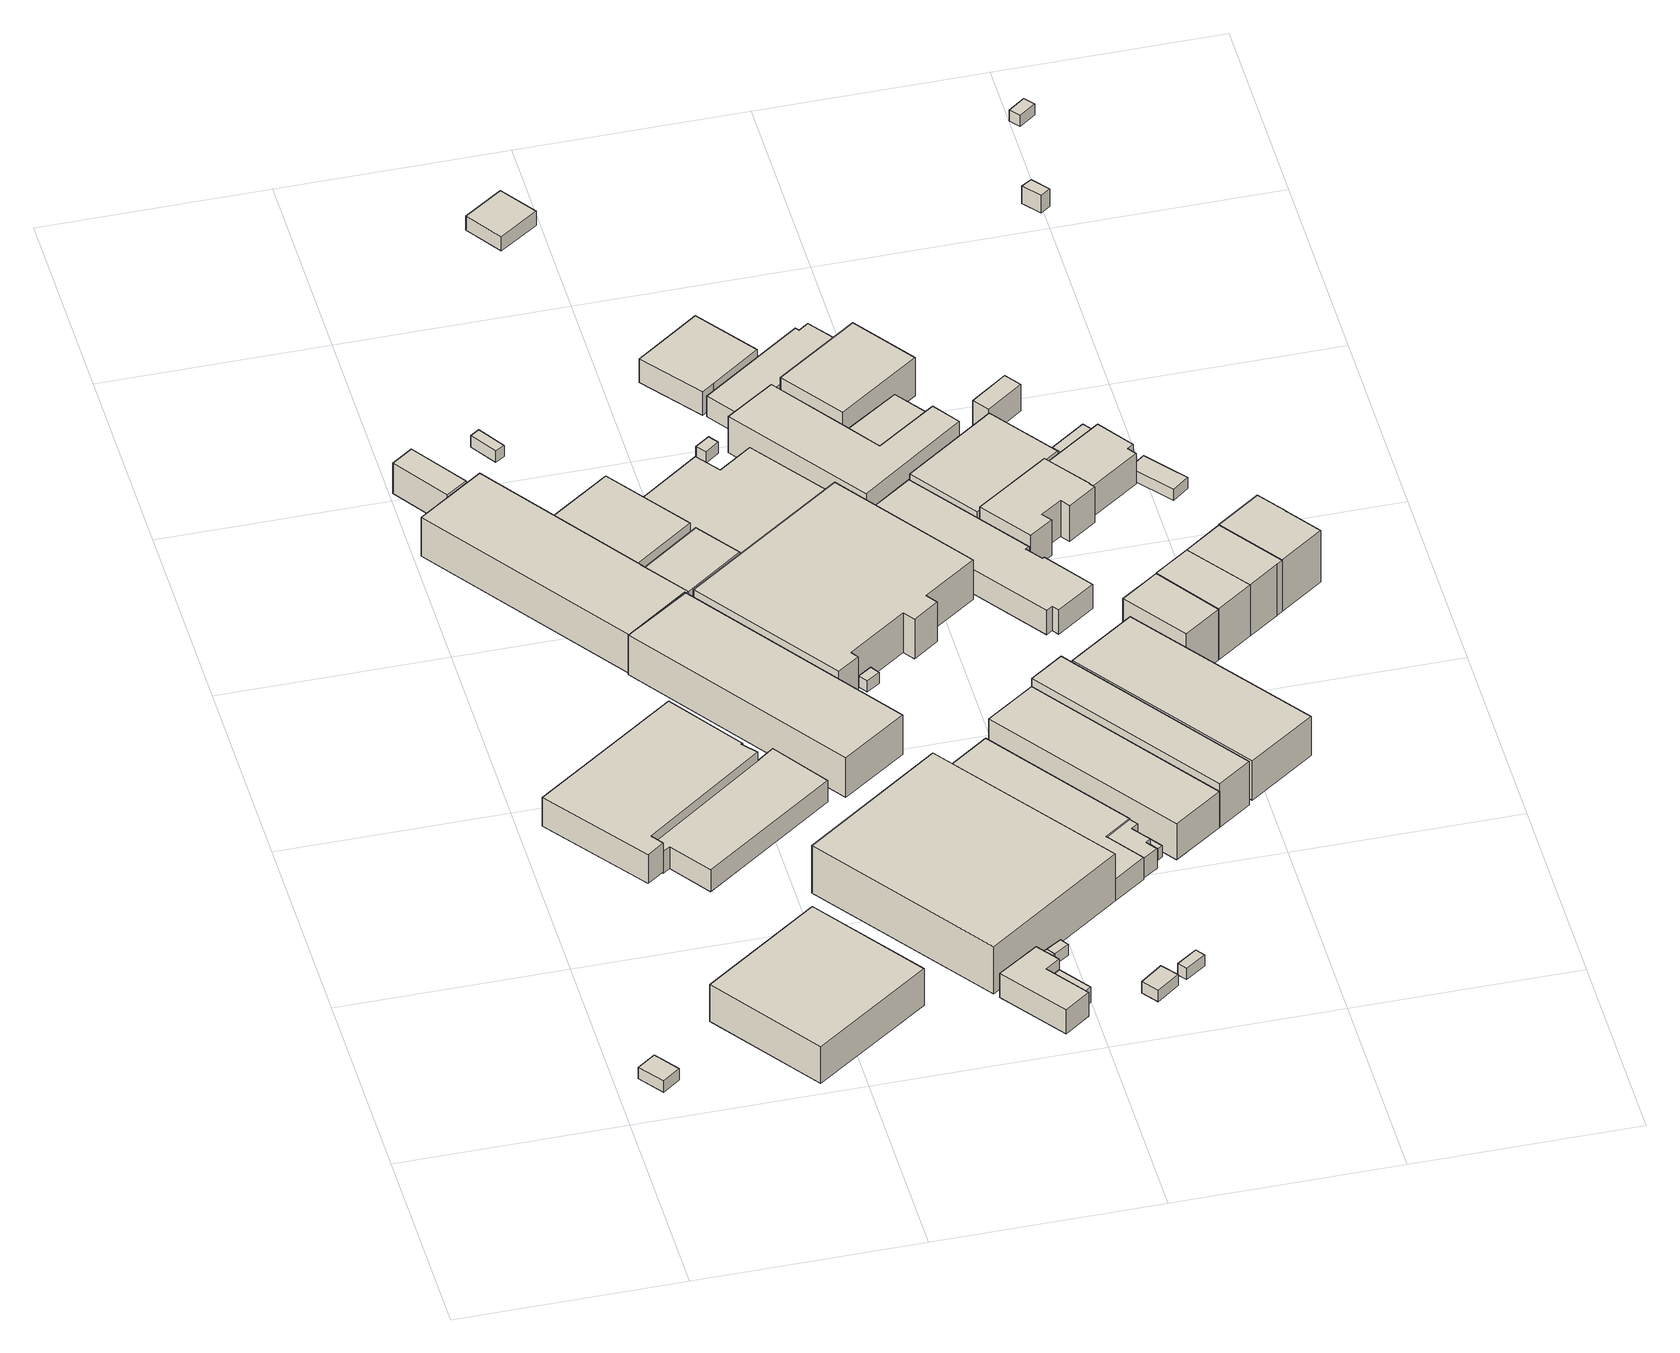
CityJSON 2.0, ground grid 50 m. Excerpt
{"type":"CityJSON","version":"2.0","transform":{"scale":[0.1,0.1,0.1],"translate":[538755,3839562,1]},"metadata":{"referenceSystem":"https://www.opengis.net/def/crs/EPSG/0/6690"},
"CityObjects":{
"building1":{"type":"Building","attributes":{"class":"3001","BuildingDetailAttribute.specifiedBuildingCoverageRate":0.6,"BuildingDetailAttribute.surveyYear":2017,"BuildingHighTideRiskAttribute.description":"1","BuildingHighTideRiskAttribute.rank":"2","BuildingHighTideRiskAttribute.depth":1.52,"BuildingIDAttribute.prefecture":"27","BuildingIDAttribute.city":"27113"},"geometry":[{"type":"Solid","lod":"1","boundaries":[[[[0,1,2,3]],[[2,4,5,3]],[[1,6,4,2]],[[0,7,6,1]],[[3,5,7,0]],[[4,6,7,5]]]]}]},
"building2":{"type":"Building","attributes":{"計測周辺長":123.91,"1/2500図郭":34,"区名":"西淀川区","町丁目名称":"中島２丁目","街区番号":1,"class":"3001","usage":"431","measuredHeight":9.8,"storeysAboveGround":1,"BuildingDetailAttribute.buildingRoofEdgeArea":958.28,"BuildingDetailAttribute.buildingStructureType":"610","BuildingDetailAttribute.buildingStructureOrgType":"2","BuildingDetailAttribute.detailedUsage":"1720","BuildingDetailAttribute.specifiedBuildingCoverageRate":0.6,"BuildingDetailAttribute.surveyYear":2017,"BuildingHighTideRiskAttribute.description":"1","BuildingHighTideRiskAttribute.rank":"2","BuildingHighTideRiskAttribute.depth":1.6,"BuildingIDAttribute.prefecture":"27","BuildingIDAttribute.city":"27113"},"geometry":[{"type":"Solid","lod":"1","boundaries":[[[[8,9,10,11]],[[10,12,13,11]],[[9,14,12,10]],[[8,15,14,9]],[[11,13,15,8]],[[12,14,15,13]]]]}]},
"building3":{"type":"Building","attributes":{"計測周辺長":127.84,"1/2500図郭":34,"区名":"西淀川区","町丁目名称":"中島２丁目","街区番号":2,"class":"3001","usage":"431","measuredHeight":7.8,"storeysAboveGround":1,"BuildingDetailAttribute.buildingRoofEdgeArea":951.91,"BuildingDetailAttribute.buildingStructureType":"610","BuildingDetailAttribute.buildingStructureOrgType":"2","BuildingDetailAttribute.detailedUsage":"1720","BuildingDetailAttribute.specifiedBuildingCoverageRate":0.6,"BuildingDetailAttribute.surveyYear":2017,"BuildingHighTideRiskAttribute.description":"1","BuildingHighTideRiskAttribute.rank":"2","BuildingHighTideRiskAttribute.depth":2.06,"BuildingIDAttribute.prefecture":"27","BuildingIDAttribute.city":"27113"},"geometry":[{"type":"Solid","lod":"1","boundaries":[[[[16,17,18,19,20,21,22,23]],[[22,24,25,23]],[[21,26,24,22]],[[20,27,26,21]],[[19,28,27,20]],[[18,29,28,19]],[[17,30,29,18]],[[16,31,30,17]],[[23,25,31,16]],[[24,26,27,28,29,30,31,25]]]]}]},
"building4":{"type":"Building","attributes":{"class":"3001","measuredHeight":8.2,"BuildingDetailAttribute.specifiedBuildingCoverageRate":0.6,"BuildingDetailAttribute.surveyYear":2017,"BuildingHighTideRiskAttribute.description":"1","BuildingHighTideRiskAttribute.rank":"2","BuildingHighTideRiskAttribute.depth":2.48,"BuildingIDAttribute.prefecture":"27","BuildingIDAttribute.city":"27113"},"geometry":[{"type":"Solid","lod":"1","boundaries":[[[[32,33,34,35]],[[34,36,37,35]],[[33,38,36,34]],[[32,39,38,33]],[[35,37,39,32]],[[36,38,39,37]]]]}]},
"building5":{"type":"Building","attributes":{"計測周辺長":106.68,"1/2500図郭":34,"区名":"西淀川区","町丁目名称":"中島２丁目","街区番号":2,"class":"3003","usage":"431","measuredHeight":5.8,"storeysAboveGround":1,"BuildingDetailAttribute.buildingRoofEdgeArea":553.53,"BuildingDetailAttribute.buildingStructureType":"610","BuildingDetailAttribute.buildingStructureOrgType":"2","BuildingDetailAttribute.detailedUsage":"1720","BuildingDetailAttribute.specifiedBuildingCoverageRate":0.6,"BuildingDetailAttribute.surveyYear":2017,"BuildingHighTideRiskAttribute.description":"1","BuildingHighTideRiskAttribute.rank":"2","BuildingHighTideRiskAttribute.depth":2.41,"BuildingIDAttribute.prefecture":"27","BuildingIDAttribute.city":"27113"},"geometry":[{"type":"Solid","lod":"1","boundaries":[[[[40,41,42,43,44,45,46]],[[45,47,48,46]],[[44,49,47,45]],[[43,50,49,44]],[[42,51,50,43]],[[41,52,51,42]],[[40,53,52,41]],[[46,48,53,40]],[[47,49,50,51,52,53,48]]]]}]},
"building6":{"type":"Building","attributes":{"計測周辺長":148.29,"1/2500図郭":34,"区名":"西淀川区","町丁目名称":"中島２丁目","街区番号":2,"class":"3001","usage":"431","measuredHeight":10.3,"storeysAboveGround":1,"BuildingDetailAttribute.buildingRoofEdgeArea":1016.79,"BuildingDetailAttribute.buildingStructureType":"610","BuildingDetailAttribute.buildingStructureOrgType":"2","BuildingDetailAttribute.detailedUsage":"1720","BuildingDetailAttribute.specifiedBuildingCoverageRate":0.6,"BuildingDetailAttribute.surveyYear":2017,"BuildingHighTideRiskAttribute.description":"1","BuildingHighTideRiskAttribute.rank":"2","BuildingHighTideRiskAttribute.depth":2.1,"BuildingIDAttribute.prefecture":"27","BuildingIDAttribute.city":"27113"},"geometry":[{"type":"Solid","lod":"1","boundaries":[[[[54,55,56,57,58,59,60,61,62]],[[61,63,64,62]],[[60,65,63,61]],[[59,66,65,60]],[[58,67,66,59]],[[57,68,67,58]],[[56,69,68,57]],[[55,70,69,56]],[[54,71,70,55]],[[62,64,71,54]],[[63,65,66,67,68,69,70,71,64]]]]}]},
"building7":{"type":"Building","attributes":{"計測周辺長":148.29,"1/2500図郭":34,"区名":"西淀川区","町丁目名称":"中島２丁目","街区番号":2,"class":"3001","usage":"431","measuredHeight":10.3,"storeysAboveGround":1,"BuildingDetailAttribute.buildingRoofEdgeArea":1016.79,"BuildingDetailAttribute.buildingStructureType":"610","BuildingDetailAttribute.buildingStructureOrgType":"2","BuildingDetailAttribute.detailedUsage":"1720","BuildingDetailAttribute.specifiedBuildingCoverageRate":0.6,"BuildingDetailAttribute.surveyYear":2017,"BuildingHighTideRiskAttribute.description":"1","BuildingHighTideRiskAttribute.rank":"2","BuildingHighTideRiskAttribute.depth":2.05,"BuildingIDAttribute.prefecture":"27","BuildingIDAttribute.city":"27113"},"geometry":[{"type":"Solid","lod":"1","boundaries":[[[[72,73,74]],[[73,75,76,74]],[[72,77,75,73]],[[74,76,77,72]],[[75,77,76]]]]}]},
"building8":{"type":"Building","attributes":{"class":"3001","BuildingDetailAttribute.specifiedBuildingCoverageRate":0.6,"BuildingDetailAttribute.surveyYear":2017,"BuildingHighTideRiskAttribute.description":"1","BuildingHighTideRiskAttribute.rank":"2","BuildingHighTideRiskAttribute.depth":2.51,"BuildingIDAttribute.prefecture":"27","BuildingIDAttribute.city":"27113"},"geometry":[{"type":"Solid","lod":"1","boundaries":[[[[78,79,80,81]],[[80,82,83,81]],[[79,84,82,80]],[[78,85,84,79]],[[81,83,85,78]],[[82,84,85,83]]]]}]},
"building9":{"type":"Building","attributes":{"class":"3001","measuredHeight":8.8,"BuildingDetailAttribute.specifiedBuildingCoverageRate":0.6,"BuildingDetailAttribute.surveyYear":2017,"BuildingHighTideRiskAttribute.description":"1","BuildingHighTideRiskAttribute.rank":"2","BuildingHighTideRiskAttribute.depth":1.91,"BuildingIDAttribute.prefecture":"27","BuildingIDAttribute.city":"27113"},"geometry":[{"type":"Solid","lod":"1","boundaries":[[[[86,87,88]],[[87,89,90,88]],[[86,91,89,87]],[[88,90,91,86]],[[89,91,90]]]]}]},
"building10":{"type":"Building","attributes":{"計測周辺長":151.86,"1/2500図郭":34,"区名":"西淀川区","町丁目名称":"中島２丁目","街区番号":2,"class":"3001","usage":"401","measuredHeight":10.6,"storeysAboveGround":2,"BuildingDetailAttribute.buildingRoofEdgeArea":1027.9,"BuildingDetailAttribute.buildingStructureType":"603","BuildingDetailAttribute.buildingStructureOrgType":"3","BuildingDetailAttribute.detailedUsage":"1310","BuildingDetailAttribute.specifiedBuildingCoverageRate":0.6,"BuildingDetailAttribute.surveyYear":2017,"BuildingHighTideRiskAttribute.description":"1","BuildingHighTideRiskAttribute.rank":"2","BuildingHighTideRiskAttribute.depth":2.19,"BuildingIDAttribute.prefecture":"27","BuildingIDAttribute.city":"27113"},"geometry":[{"type":"Solid","lod":"1","boundaries":[[[[92,93,94,95,96]],[[95,97,76,96]],[[94,98,97,95]],[[93,99,98,94]],[[92,75,99,93]],[[96,76,75,92]],[[97,98,99,75,76]]]]}]},
"building11":{"type":"Building","attributes":{"計測周辺長":78.52,"1/2500図郭":34,"区名":"西淀川区","町丁目名称":"中島２丁目","街区番号":2,"class":"3001","usage":"441","measuredHeight":9.5,"storeysAboveGround":1,"BuildingDetailAttribute.buildingRoofEdgeArea":376.65,"BuildingDetailAttribute.buildingStructureType":"610","BuildingDetailAttribute.buildingStructureOrgType":"2","BuildingDetailAttribute.detailedUsage":"1510","BuildingDetailAttribute.specifiedBuildingCoverageRate":0.6,"BuildingDetailAttribute.surveyYear":2017,"BuildingHighTideRiskAttribute.description":"1","BuildingHighTideRiskAttribute.rank":"2","BuildingHighTideRiskAttribute.depth":1.93,"BuildingIDAttribute.prefecture":"27","BuildingIDAttribute.city":"27113"},"geometry":[{"type":"Solid","lod":"1","boundaries":[[[[100,101,102,103]],[[102,104,105,103]],[[101,106,104,102]],[[100,107,106,101]],[[103,105,107,100]],[[104,106,107,105]]]]}]},
"building12":{"type":"Building","attributes":{"計測周辺長":57.43,"1/2500図郭":34,"区名":"西淀川区","町丁目名称":"中島２丁目","街区番号":1,"class":"3001","usage":"441","measuredHeight":6.5,"storeysAboveGround":1,"BuildingDetailAttribute.buildingRoofEdgeArea":150.53,"BuildingDetailAttribute.buildingStructureType":"610","BuildingDetailAttribute.buildingStructureOrgType":"2","BuildingDetailAttribute.detailedUsage":"1510","BuildingDetailAttribute.specifiedBuildingCoverageRate":0.6,"BuildingDetailAttribute.surveyYear":2017,"BuildingHighTideRiskAttribute.description":"1","BuildingHighTideRiskAttribute.rank":"2","BuildingHighTideRiskAttribute.depth":1.37,"BuildingIDAttribute.prefecture":"27","BuildingIDAttribute.city":"27113"},"geometry":[{"type":"Solid","lod":"1","boundaries":[[[[108,109,110,111,112,113,114,115]],[[114,116,117,115]],[[113,118,116,114]],[[112,119,118,113]],[[111,120,119,112]],[[110,121,120,111]],[[109,122,121,110]],[[108,123,122,109]],[[115,117,123,108]],[[116,118,119,120,121,122,123,117]]]]}]},
"building13":{"type":"Building","attributes":{"計測周辺長":142.63,"1/2500図郭":34,"区名":"西淀川区","町丁目名称":"中島２丁目","街区番号":1,"class":"3001","usage":"441","measuredHeight":12.7,"storeysAboveGround":1,"BuildingDetailAttribute.buildingRoofEdgeArea":1106.94,"BuildingDetailAttribute.buildingStructureType":"610","BuildingDetailAttribute.buildingStructureOrgType":"2","BuildingDetailAttribute.detailedUsage":"1510","BuildingDetailAttribute.specifiedBuildingCoverageRate":0.6,"BuildingDetailAttribute.surveyYear":2017,"BuildingHighTideRiskAttribute.description":"1","BuildingHighTideRiskAttribute.rank":"2","BuildingHighTideRiskAttribute.depth":2.43,"BuildingIDAttribute.prefecture":"27","BuildingIDAttribute.city":"27113"},"geometry":[{"type":"Solid","lod":"1","boundaries":[[[[124,125,126,127]],[[126,128,129,127]],[[125,130,128,126]],[[124,131,130,125]],[[127,129,131,124]],[[128,130,131,129]]]]}]},
"building14":{"type":"Building","attributes":{"計測周辺長":57.47,"1/2500図郭":34,"区名":"西淀川区","町丁目名称":"中島２丁目","街区番号":2,"class":"3001","usage":"441","measuredHeight":8.9,"storeysAboveGround":1,"BuildingDetailAttribute.buildingRoofEdgeArea":199.32,"BuildingDetailAttribute.buildingStructureType":"610","BuildingDetailAttribute.buildingStructureOrgType":"2","BuildingDetailAttribute.detailedUsage":"1510","BuildingDetailAttribute.specifiedBuildingCoverageRate":0.6,"BuildingDetailAttribute.surveyYear":2017,"BuildingHighTideRiskAttribute.description":"1","BuildingHighTideRiskAttribute.rank":"2","BuildingHighTideRiskAttribute.depth":2.08,"BuildingIDAttribute.prefecture":"27","BuildingIDAttribute.city":"27113"},"geometry":[{"type":"Solid","lod":"1","boundaries":[[[[132,133,134,135,136]],[[135,137,90,136]],[[134,138,137,135]],[[133,139,138,134]],[[132,89,139,133]],[[136,90,89,132]],[[137,138,139,89,90]]]]}]},
"building15":{"type":"Building","attributes":{"class":"3001","measuredHeight":4.1,"BuildingDetailAttribute.specifiedBuildingCoverageRate":0.6,"BuildingDetailAttribute.surveyYear":2017,"BuildingHighTideRiskAttribute.description":"1","BuildingHighTideRiskAttribute.rank":"2","BuildingHighTideRiskAttribute.depth":1.37,"BuildingIDAttribute.prefecture":"27","BuildingIDAttribute.city":"27113"},"geometry":[{"type":"Solid","lod":"1","boundaries":[[[[140,141,142,143]],[[142,144,145,143]],[[141,146,144,142]],[[140,147,146,141]],[[143,145,147,140]],[[144,146,147,145]]]]}]},
"building16":{"type":"Building","attributes":{"class":"3001","measuredHeight":3,"BuildingDetailAttribute.specifiedBuildingCoverageRate":0.6,"BuildingDetailAttribute.surveyYear":2017,"BuildingHighTideRiskAttribute.description":"1","BuildingHighTideRiskAttribute.rank":"2","BuildingHighTideRiskAttribute.depth":1.49,"BuildingIDAttribute.prefecture":"27","BuildingIDAttribute.city":"27113"},"geometry":[{"type":"Solid","lod":"1","boundaries":[[[[148,149,150,151]],[[150,152,153,151]],[[149,154,152,150]],[[148,155,154,149]],[[151,153,155,148]],[[152,154,155,153]]]]}]},
"building17":{"type":"Building","attributes":{"class":"3001","BuildingDetailAttribute.specifiedBuildingCoverageRate":0.6,"BuildingDetailAttribute.surveyYear":2017,"BuildingHighTideRiskAttribute.description":"1","BuildingHighTideRiskAttribute.rank":"2","BuildingHighTideRiskAttribute.depth":1.49,"BuildingIDAttribute.prefecture":"27","BuildingIDAttribute.city":"27113"},"geometry":[{"type":"Solid","lod":"1","boundaries":[[[[156,157,151,150]],[[151,153,152,150]],[[157,158,153,151]],[[156,159,158,157]],[[150,152,159,156]],[[153,158,159,152]]]]}]},
"building18":{"type":"Building","attributes":{"計測周辺長":177.54,"1/2500図郭":34,"区名":"西淀川区","町丁目名称":"中島２丁目","街区番号":2,"class":"3001","usage":"441","storeysAboveGround":1,"BuildingDetailAttribute.buildingRoofEdgeArea":1672.73,"BuildingDetailAttribute.buildingStructureType":"610","BuildingDetailAttribute.buildingStructureOrgType":"2","BuildingDetailAttribute.detailedUsage":"1510","BuildingDetailAttribute.specifiedBuildingCoverageRate":0.6,"BuildingDetailAttribute.surveyYear":2017,"BuildingHighTideRiskAttribute.description":"1","BuildingHighTideRiskAttribute.rank":"2","BuildingHighTideRiskAttribute.depth":2.21,"BuildingIDAttribute.prefecture":"27","BuildingIDAttribute.city":"27113"},"geometry":[{"type":"Solid","lod":"1","boundaries":[[[[160,161,162,163]],[[162,164,165,163]],[[161,166,164,162]],[[160,167,166,161]],[[163,165,167,160]],[[164,166,167,165]]]]}]},
"building19":{"type":"Building","attributes":{"class":"3003","BuildingDetailAttribute.specifiedBuildingCoverageRate":0.6,"BuildingDetailAttribute.surveyYear":2017,"BuildingHighTideRiskAttribute.description":"1","BuildingHighTideRiskAttribute.rank":"2","BuildingHighTideRiskAttribute.depth":1.04,"BuildingIDAttribute.prefecture":"27","BuildingIDAttribute.city":"27113"},"geometry":[{"type":"Solid","lod":"1","boundaries":[[[[168,169,170,171]],[[170,172,173,171]],[[169,174,172,170]],[[168,175,174,169]],[[171,173,175,168]],[[172,174,175,173]]]]}]},
"building20":{"type":"Building","attributes":{"計測周辺長":114.23,"1/2500図郭":34,"区名":"西淀川区","町丁目名称":"中島２丁目","街区番号":2,"class":"3001","usage":"431","measuredHeight":6.1,"storeysAboveGround":2,"BuildingDetailAttribute.buildingRoofEdgeArea":753.75,"BuildingDetailAttribute.buildingStructureType":"610","BuildingDetailAttribute.buildingStructureOrgType":"2","BuildingDetailAttribute.detailedUsage":"1720","BuildingDetailAttribute.specifiedBuildingCoverageRate":0.6,"BuildingDetailAttribute.surveyYear":2017,"BuildingHighTideRiskAttribute.description":"1","BuildingHighTideRiskAttribute.rank":"2","BuildingHighTideRiskAttribute.depth":2.35,"BuildingIDAttribute.prefecture":"27","BuildingIDAttribute.city":"27113"},"geometry":[{"type":"Solid","lod":"1","boundaries":[[[[176,177,178,179,180,181]],[[180,182,183,181]],[[179,184,182,180]],[[178,185,184,179]],[[177,186,185,178]],[[176,187,186,177]],[[181,183,187,176]],[[182,184,185,186,187,183]]]]}]},
"building21":{"type":"Building","attributes":{"計測周辺長":177.54,"1/2500図郭":34,"区名":"西淀川区","町丁目名称":"中島２丁目","街区番号":2,"class":"3001","usage":"441","measuredHeight":10.6,"storeysAboveGround":1,"BuildingDetailAttribute.buildingRoofEdgeArea":1672.73,"BuildingDetailAttribute.buildingStructureType":"610","BuildingDetailAttribute.buildingStructureOrgType":"2","BuildingDetailAttribute.detailedUsage":"1510","BuildingDetailAttribute.specifiedBuildingCoverageRate":0.6,"BuildingDetailAttribute.surveyYear":2017,"BuildingHighTideRiskAttribute.description":"1","BuildingHighTideRiskAttribute.rank":"2","BuildingHighTideRiskAttribute.depth":2.17,"BuildingIDAttribute.prefecture":"27","BuildingIDAttribute.city":"27113"},"geometry":[{"type":"Solid","lod":"1","boundaries":[[[[188,189,190,191,192,193,194,195,196,197]],[[196,198,199,197]],[[195,200,198,196]],[[194,201,200,195]],[[193,202,201,194]],[[192,203,202,193]],[[191,204,203,192]],[[190,205,204,191]],[[189,206,205,190]],[[188,207,206,189]],[[197,199,207,188]],[[198,200,201,202,203,204,205,206,207,199]]]]}]},
"building22":{"type":"Building","attributes":{"計測周辺長":128.09,"1/2500図郭":34,"区名":"西淀川区","町丁目名称":"中島２丁目","街区番号":1,"class":"3001","usage":"441","measuredHeight":5.9,"storeysAboveGround":1,"BuildingDetailAttribute.buildingRoofEdgeArea":680.65,"BuildingDetailAttribute.buildingStructureType":"610","BuildingDetailAttribute.buildingStructureOrgType":"2","BuildingDetailAttribute.detailedUsage":"1510","BuildingDetailAttribute.specifiedBuildingCoverageRate":0.6,"BuildingDetailAttribute.surveyYear":2017,"BuildingHighTideRiskAttribute.description":"1","BuildingHighTideRiskAttribute.rank":"2","BuildingHighTideRiskAttribute.depth":2.02,"BuildingIDAttribute.prefecture":"27","BuildingIDAttribute.city":"27113"},"geometry":[{"type":"Solid","lod":"1","boundaries":[[[[208,209,124,127,210,211]],[[210,212,213,211]],[[127,214,212,210]],[[124,215,214,127]],[[209,216,215,124]],[[208,217,216,209]],[[211,213,217,208]],[[212,214,215,216,217,213]]]]}]},
"building23":{"type":"Building","attributes":{"class":"3001","BuildingDetailAttribute.specifiedBuildingCoverageRate":0.6,"BuildingDetailAttribute.surveyYear":2017,"BuildingHighTideRiskAttribute.description":"1","BuildingHighTideRiskAttribute.rank":"2","BuildingHighTideRiskAttribute.depth":2.3,"BuildingIDAttribute.prefecture":"27","BuildingIDAttribute.city":"27113"},"geometry":[{"type":"Solid","lod":"1","boundaries":[[[[218,219,220,221]],[[220,222,223,221]],[[219,224,222,220]],[[218,225,224,219]],[[221,223,225,218]],[[222,224,225,223]]]]}]},
"building24":{"type":"Building","attributes":{"class":"3001","measuredHeight":3.8,"BuildingDetailAttribute.specifiedBuildingCoverageRate":0.6,"BuildingDetailAttribute.surveyYear":2017,"BuildingHighTideRiskAttribute.description":"1","BuildingHighTideRiskAttribute.rank":"2","BuildingHighTideRiskAttribute.depth":2.29,"BuildingIDAttribute.prefecture":"27","BuildingIDAttribute.city":"27113"},"geometry":[{"type":"Solid","lod":"1","boundaries":[[[[226,227,228,229]],[[228,230,231,229]],[[227,232,230,228]],[[226,233,232,227]],[[229,231,233,226]],[[230,232,233,231]]]]}]},
"building25":{"type":"Building","attributes":{"class":"3001","BuildingDetailAttribute.specifiedBuildingCoverageRate":0.6,"BuildingDetailAttribute.surveyYear":2017,"BuildingHighTideRiskAttribute.description":"1","BuildingHighTideRiskAttribute.rank":"2","BuildingHighTideRiskAttribute.depth":1.12,"BuildingIDAttribute.prefecture":"27","BuildingIDAttribute.city":"27113"},"geometry":[{"type":"Solid","lod":"1","boundaries":[[[[234,235,236,237]],[[236,238,239,237]],[[235,240,238,236]],[[234,241,240,235]],[[237,239,241,234]],[[238,240,241,239]]]]}]},
"building26":{"type":"Building","attributes":{"class":"3001","measuredHeight":5.3,"BuildingDetailAttribute.specifiedBuildingCoverageRate":0.6,"BuildingDetailAttribute.surveyYear":2017,"BuildingHighTideRiskAttribute.description":"1","BuildingHighTideRiskAttribute.rank":"2","BuildingHighTideRiskAttribute.depth":1.4,"BuildingIDAttribute.prefecture":"27","BuildingIDAttribute.city":"27113"},"geometry":[{"type":"Solid","lod":"1","boundaries":[[[[242,243,244,245,246,247,248,249]],[[248,250,251,249]],[[247,252,250,248]],[[246,253,252,247]],[[245,254,253,246]],[[244,255,254,245]],[[243,256,255,244]],[[242,257,256,243]],[[249,251,257,242]],[[250,252,253,254,255,256,257,251]]]]}]},
"building27":{"type":"Building","attributes":{"計測周辺長":67.73,"1/2500図郭":34,"区名":"西淀川区","町丁目名称":"中島２丁目","街区番号":2,"class":"3003","usage":"441","measuredHeight":6.2,"storeysAboveGround":1,"BuildingDetailAttribute.buildingRoofEdgeArea":286.47,"BuildingDetailAttribute.buildingStructureType":"610","BuildingDetailAttribute.buildingStructureOrgType":"2","BuildingDetailAttribute.detailedUsage":"1424","BuildingDetailAttribute.specifiedBuildingCoverageRate":0.6,"BuildingDetailAttribute.surveyYear":2017,"BuildingHighTideRiskAttribute.description":"1","BuildingHighTideRiskAttribute.rank":"2","BuildingHighTideRiskAttribute.depth":2.61,"BuildingIDAttribute.prefecture":"27","BuildingIDAttribute.city":"27113"},"geometry":[{"type":"Solid","lod":"1","boundaries":[[[[258,259,260,261,262]],[[261,263,264,262]],[[260,265,263,261]],[[259,266,265,260]],[[258,267,266,259]],[[262,264,267,258]],[[263,265,266,267,264]]]]}]},
"building28":{"type":"Building","attributes":{"class":"3001","BuildingDetailAttribute.specifiedBuildingCoverageRate":0.6,"BuildingDetailAttribute.surveyYear":2017,"BuildingHighTideRiskAttribute.description":"1","BuildingHighTideRiskAttribute.rank":"2","BuildingHighTideRiskAttribute.depth":1.4,"BuildingIDAttribute.prefecture":"27","BuildingIDAttribute.city":"27113"},"geometry":[{"type":"Solid","lod":"1","boundaries":[[[[268,269,270,271]],[[270,272,273,271]],[[269,274,272,270]],[[268,275,274,269]],[[271,273,275,268]],[[272,274,275,273]]]]}]},
"building29":{"type":"Building","attributes":{"計測周辺長":122.72,"1/2500図郭":34,"区名":"西淀川区","町丁目名称":"中島２丁目","街区番号":1,"class":"3001","usage":"441","measuredHeight":9.6,"storeysAboveGround":1,"BuildingDetailAttribute.buildingRoofEdgeArea":557.13,"BuildingDetailAttribute.buildingStructureType":"610","BuildingDetailAttribute.buildingStructureOrgType":"2","BuildingDetailAttribute.detailedUsage":"1510","BuildingDetailAttribute.specifiedBuildingCoverageRate":0.6,"BuildingDetailAttribute.surveyYear":2017,"BuildingHighTideRiskAttribute.description":"1","BuildingHighTideRiskAttribute.rank":"2","BuildingHighTideRiskAttribute.depth":1.94,"BuildingIDAttribute.prefecture":"27","BuildingIDAttribute.city":"27113"},"geometry":[{"type":"Solid","lod":"1","boundaries":[[[[276,277,278,279]],[[278,280,281,279]],[[277,282,280,278]],[[276,283,282,277]],[[279,281,283,276]],[[280,282,283,281]]]]}]},
"building30":{"type":"Building","attributes":{"計測周辺長":97.81,"1/2500図郭":34,"区名":"西淀川区","町丁目名称":"中島２丁目","街区番号":2,"class":"3001","usage":"441","measuredHeight":5.5,"storeysAboveGround":2,"BuildingDetailAttribute.buildingRoofEdgeArea":355,"BuildingDetailAttribute.buildingStructureType":"610","BuildingDetailAttribute.buildingStructureOrgType":"2","BuildingDetailAttribute.detailedUsage":"1424","BuildingDetailAttribute.specifiedBuildingCoverageRate":0.6,"BuildingDetailAttribute.surveyYear":2017,"BuildingHighTideRiskAttribute.description":"1","BuildingHighTideRiskAttribute.rank":"2","BuildingHighTideRiskAttribute.depth":2.16,"BuildingIDAttribute.prefecture":"27","BuildingIDAttribute.city":"27113"},"geometry":[{"type":"Solid","lod":"1","boundaries":[[[[284,285,286,287,288,289]],[[288,290,291,289]],[[287,292,290,288]],[[286,293,292,287]],[[285,294,293,286]],[[284,295,294,285]],[[289,291,295,284]],[[290,292,293,294,295,291]]]]}]},
"building31":{"type":"Building","attributes":{"計測周辺長":132.25,"1/2500図郭":34,"区名":"西淀川区","町丁目名称":"中島２丁目","街区番号":2,"class":"3001","usage":"431","measuredHeight":9.6,"storeysAboveGround":1,"BuildingDetailAttribute.buildingRoofEdgeArea":605.31,"BuildingDetailAttribute.buildingStructureType":"610","BuildingDetailAttribute.buildingStructureOrgType":"2","BuildingDetailAttribute.detailedUsage":"1720","BuildingDetailAttribute.specifiedBuildingCoverageRate":0.6,"BuildingDetailAttribute.surveyYear":2017,"BuildingHighTideRiskAttribute.description":"1","BuildingHighTideRiskAttribute.rank":"2","BuildingHighTideRiskAttribute.depth":2.02,"BuildingIDAttribute.prefecture":"27","BuildingIDAttribute.city":"27113"},"geometry":[{"type":"Solid","lod":"1","boundaries":[[[[296,297,298,299,300,301,302]],[[301,303,304,302]],[[300,305,303,301]],[[299,306,305,300]],[[298,307,306,299]],[[297,308,307,298]],[[296,309,308,297]],[[302,304,309,296]],[[303,305,306,307,308,309,304]]]]}]},
"building32":{"type":"Building","attributes":{"計測周辺長":123.34,"1/2500図郭":34,"区名":"西淀川区","町丁目名称":"中島２丁目","街区番号":1,"class":"3001","usage":"441","measuredHeight":11.7,"storeysAboveGround":3,"BuildingDetailAttribute.buildingRoofEdgeArea":572.56,"BuildingDetailAttribute.buildingStructureType":"610","BuildingDetailAttribute.buildingStructureOrgType":"2","BuildingDetailAttribute.detailedUsage":"1510","BuildingDetailAttribute.specifiedBuildingCoverageRate":0.6,"BuildingDetailAttribute.surveyYear":2017,"BuildingHighTideRiskAttribute.description":"1","BuildingHighTideRiskAttribute.rank":"2","BuildingHighTideRiskAttribute.depth":1.92,"BuildingIDAttribute.prefecture":"27","BuildingIDAttribute.city":"27113"},"geometry":[{"type":"Solid","lod":"1","boundaries":[[[[278,310,311,279]],[[311,312,313,279]],[[310,314,312,311]],[[278,315,314,310]],[[279,313,315,278]],[[312,314,315,313]]]]}]},
"building33":{"type":"Building","attributes":{"計測周辺長":125.56,"1/2500図郭":34,"区名":"西淀川区","町丁目名称":"中島２丁目","街区番号":2,"class":"3001","usage":"431","measuredHeight":6.5,"storeysAboveGround":1,"BuildingDetailAttribute.buildingRoofEdgeArea":618.83,"BuildingDetailAttribute.buildingStructureType":"610","BuildingDetailAttribute.buildingStructureOrgType":"2","BuildingDetailAttribute.detailedUsage":"1720","BuildingDetailAttribute.specifiedBuildingCoverageRate":0.6,"BuildingDetailAttribute.surveyYear":2017,"BuildingHighTideRiskAttribute.description":"1","BuildingHighTideRiskAttribute.rank":"2","BuildingHighTideRiskAttribute.depth":2.24,"BuildingIDAttribute.prefecture":"27","BuildingIDAttribute.city":"27113"},"geometry":[{"type":"Solid","lod":"1","boundaries":[[[[316,317,318,319,320,321,322,323,324,325]],[[324,326,327,325]],[[323,328,326,324]],[[322,329,328,323]],[[321,330,329,322]],[[320,331,330,321]],[[319,332,331,320]],[[318,333,332,319]],[[317,334,333,318]],[[316,335,334,317]],[[325,327,335,316]],[[326,328,329,330,331,332,333,334,335,327]]]]}]},
"building34":{"type":"Building","attributes":{"計測周辺長":53.8,"1/2500図郭":34,"区名":"西淀川区","町丁目名称":"中島２丁目","街区番号":2,"class":"3003","usage":"431","measuredHeight":6.9,"storeysAboveGround":1,"BuildingDetailAttribute.buildingRoofEdgeArea":171.45,"BuildingDetailAttribute.buildingStructureType":"610","BuildingDetailAttribute.buildingStructureOrgType":"2","BuildingDetailAttribute.detailedUsage":"1720","BuildingDetailAttribute.specifiedBuildingCoverageRate":0.6,"BuildingDetailAttribute.surveyYear":2017,"BuildingHighTideRiskAttribute.description":"1","BuildingHighTideRiskAttribute.rank":"2","BuildingHighTideRiskAttribute.depth":2.21,"BuildingIDAttribute.prefecture":"27","BuildingIDAttribute.city":"27113"},"geometry":[{"type":"Solid","lod":"1","boundaries":[[[[336,337,338,339,340]],[[339,341,342,340]],[[338,343,341,339]],[[337,344,343,338]],[[336,345,344,337]],[[340,342,345,336]],[[341,343,344,345,342]]]]}]},
"building35":{"type":"Building","attributes":{"計測周辺長":82.49,"1/2500図郭":34,"区名":"西淀川区","町丁目名称":"中島２丁目","街区番号":2,"class":"3001","usage":"431","measuredHeight":10.2,"storeysAboveGround":1,"BuildingDetailAttribute.buildingRoofEdgeArea":421.48,"BuildingDetailAttribute.buildingStructureType":"610","BuildingDetailAttribute.buildingStructureOrgType":"2","BuildingDetailAttribute.detailedUsage":"1720","BuildingDetailAttribute.specifiedBuildingCoverageRate":0.6,"BuildingDetailAttribute.surveyYear":2017,"BuildingHighTideRiskAttribute.description":"1","BuildingHighTideRiskAttribute.rank":"2","BuildingHighTideRiskAttribute.depth":2.31,"BuildingIDAttribute.prefecture":"27","BuildingIDAttribute.city":"27113"},"geometry":[{"type":"Solid","lod":"1","boundaries":[[[[346,347,348,349]],[[348,350,351,349]],[[347,352,350,348]],[[346,353,352,347]],[[349,351,353,346]],[[350,352,353,351]]]]}]},
"building36":{"type":"Building","attributes":{"計測周辺長":132.47,"1/2500図郭":34,"区名":"西淀川区","町丁目名称":"中島２丁目","街区番号":1,"class":"3001","usage":"441","measuredHeight":10.5,"storeysAboveGround":1,"BuildingDetailAttribute.buildingRoofEdgeArea":872.32,"BuildingDetailAttribute.buildingStructureType":"610","BuildingDetailAttribute.buildingStructureOrgType":"2","BuildingDetailAttribute.detailedUsage":"1510","BuildingDetailAttribute.specifiedBuildingCoverageRate":0.6,"BuildingDetailAttribute.surveyYear":2017,"BuildingHighTideRiskAttribute.description":"1","BuildingHighTideRiskAttribute.rank":"2","BuildingHighTideRiskAttribute.depth":2.14,"BuildingIDAttribute.prefecture":"27","BuildingIDAttribute.city":"27113"},"geometry":[{"type":"Solid","lod":"1","boundaries":[[[[354,355,356,357]],[[356,358,359,357]],[[355,360,358,356]],[[354,361,360,355]],[[357,359,361,354]],[[358,360,361,359]]]]}]},
"building37":{"type":"Building","attributes":{"計測周辺長":86.4,"1/2500図郭":34,"区名":"西淀川区","町丁目名称":"中島２丁目","街区番号":2,"class":"3001","usage":"441","measuredHeight":7.8,"storeysAboveGround":1,"BuildingDetailAttribute.buildingRoofEdgeArea":454.95,"BuildingDetailAttribute.buildingStructureType":"610","BuildingDetailAttribute.buildingStructureOrgType":"2","BuildingDetailAttribute.detailedUsage":"1424","BuildingDetailAttribute.specifiedBuildingCoverageRate":0.6,"BuildingDetailAttribute.surveyYear":2017,"BuildingHighTideRiskAttribute.description":"1","BuildingHighTideRiskAttribute.rank":"2","BuildingHighTideRiskAttribute.depth":2.53,"BuildingIDAttribute.prefecture":"27","BuildingIDAttribute.city":"27113"},"geometry":[{"type":"Solid","lod":"1","boundaries":[[[[362,363,364,365]],[[364,366,367,365]],[[363,368,366,364]],[[362,369,368,363]],[[365,367,369,362]],[[366,368,369,367]]]]}]},
"building38":{"type":"Building","attributes":{"計測周辺長":105.23,"1/2500図郭":34,"区名":"西淀川区","町丁目名称":"中島２丁目","街区番号":2,"class":"3001","usage":"401","measuredHeight":9.6,"storeysAboveGround":2,"BuildingDetailAttribute.buildingRoofEdgeArea":451.64,"BuildingDetailAttribute.buildingStructureType":"610","BuildingDetailAttribute.buildingStructureOrgType":"2","BuildingDetailAttribute.detailedUsage":"1310","BuildingDetailAttribute.specifiedBuildingCoverageRate":0.6,"BuildingDetailAttribute.surveyYear":2017,"BuildingHighTideRiskAttribute.description":"1","BuildingHighTideRiskAttribute.rank":"2","BuildingHighTideRiskAttribute.depth":2.16,"BuildingIDAttribute.prefecture":"27","BuildingIDAttribute.city":"27113"},"geometry":[{"type":"Solid","lod":"1","boundaries":[[[[370,371,372,373,374,375,376,377,378,379]],[[378,380,381,379]],[[377,382,380,378]],[[376,383,382,377]],[[375,384,383,376]],[[374,385,384,375]],[[373,386,385,374]],[[372,387,386,373]],[[371,388,387,372]],[[370,389,388,371]],[[379,381,389,370]],[[380,382,383,384,385,386,387,388,389,381]]]]}]},
"building39":{"type":"Building","attributes":{"計測周辺長":117.86,"1/2500図郭":34,"区名":"西淀川区","町丁目名称":"中島２丁目","街区番号":1,"class":"3001","usage":"441","measuredHeight":13.6,"storeysAboveGround":2,"BuildingDetailAttribute.buildingRoofEdgeArea":709.92,"BuildingDetailAttribute.buildingStructureType":"610","BuildingDetailAttribute.buildingStructureOrgType":"2","BuildingDetailAttribute.detailedUsage":"1510","BuildingDetailAttribute.specifiedBuildingCoverageRate":0.6,"BuildingDetailAttribute.surveyYear":2017,"BuildingHighTideRiskAttribute.description":"1","BuildingHighTideRiskAttribute.rank":"2","BuildingHighTideRiskAttribute.depth":2.33,"BuildingIDAttribute.prefecture":"27","BuildingIDAttribute.city":"27113"},"geometry":[{"type":"Solid","lod":"1","boundaries":[[[[390,391,392,393]],[[392,394,395,393]],[[391,396,394,392]],[[390,397,396,391]],[[393,395,397,390]],[[394,396,397,395]]]]}]},
"building40":{"type":"Building","attributes":{"計測周辺長":29,"1/2500図郭":34,"区名":"西淀川区","町丁目名称":"中島２丁目","街区番号":2,"class":"3001","usage":"401","measuredHeight":7.2,"storeysAboveGround":2,"BuildingDetailAttribute.buildingRoofEdgeArea":43.88,"BuildingDetailAttribute.buildingStructureType":"610","BuildingDetailAttribute.buildingStructureOrgType":"2","BuildingDetailAttribute.detailedUsage":"1310","BuildingDetailAttribute.specifiedBuildingCoverageRate":0.6,"BuildingDetailAttribute.surveyYear":2017,"BuildingHighTideRiskAttribute.description":"1","BuildingHighTideRiskAttribute.rank":"2","BuildingHighTideRiskAttribute.depth":2.5,"BuildingIDAttribute.prefecture":"27","BuildingIDAttribute.city":"27113"},"geometry":[{"type":"Solid","lod":"1","boundaries":[[[[398,399,400,401]],[[400,402,403,401]],[[399,404,402,400]],[[398,405,404,399]],[[401,403,405,398]],[[402,404,405,403]]]]}]},
"building41":{"type":"Building","attributes":{"計測周辺長":117.86,"1/2500図郭":34,"区名":"西淀川区","町丁目名称":"中島２丁目","街区番号":1,"class":"3001","usage":"441","measuredHeight":13.6,"storeysAboveGround":2,"BuildingDetailAttribute.buildingRoofEdgeArea":709.92,"BuildingDetailAttribute.buildingStructureType":"610","BuildingDetailAttribute.buildingStructureOrgType":"2","BuildingDetailAttribute.detailedUsage":"1510","BuildingDetailAttribute.specifiedBuildingCoverageRate":0.6,"BuildingDetailAttribute.surveyYear":2017,"BuildingHighTideRiskAttribute.description":"1","BuildingHighTideRiskAttribute.rank":"2","BuildingHighTideRiskAttribute.depth":2.25,"BuildingIDAttribute.prefecture":"27","BuildingIDAttribute.city":"27113"},"geometry":[{"type":"Solid","lod":"1","boundaries":[[[[406,407,393,392]],[[393,408,409,392]],[[407,410,408,393]],[[406,411,410,407]],[[392,409,411,406]],[[408,410,411,409]]]]}]},
"building42":{"type":"Building","attributes":{"計測周辺長":105.23,"1/2500図郭":34,"区名":"西淀川区","町丁目名称":"中島２丁目","街区番号":2,"class":"3001","usage":"401","measuredHeight":8.2,"storeysAboveGround":2,"BuildingDetailAttribute.buildingRoofEdgeArea":451.64,"BuildingDetailAttribute.buildingStructureType":"610","BuildingDetailAttribute.buildingStructureOrgType":"2","BuildingDetailAttribute.detailedUsage":"1310","BuildingDetailAttribute.specifiedBuildingCoverageRate":0.6,"BuildingDetailAttribute.surveyYear":2017,"BuildingHighTideRiskAttribute.description":"1","BuildingHighTideRiskAttribute.rank":"2","BuildingHighTideRiskAttribute.depth":2.49,"BuildingIDAttribute.prefecture":"27","BuildingIDAttribute.city":"27113"},"geometry":[{"type":"Solid","lod":"1","boundaries":[[[[412,413,414,415,416,417]],[[416,418,419,417]],[[415,420,418,416]],[[414,421,420,415]],[[413,422,421,414]],[[412,423,422,413]],[[417,419,423,412]],[[418,420,421,422,423,419]]]]}]},
"building43":{"type":"Building","attributes":{"class":"3001","measuredHeight":6.4,"BuildingDetailAttribute.specifiedBuildingCoverageRate":0.6,"BuildingDetailAttribute.surveyYear":2017,"BuildingHighTideRiskAttribute.description":"1","BuildingHighTideRiskAttribute.rank":"2","BuildingHighTideRiskAttribute.depth":2.56,"BuildingIDAttribute.prefecture":"27","BuildingIDAttribute.city":"27113"},"geometry":[{"type":"Solid","lod":"1","boundaries":[[[[424,425,426,427]],[[426,428,429,427]],[[425,430,428,426]],[[424,431,430,425]],[[427,429,431,424]],[[428,430,431,429]]]]}]},
"building44":{"type":"Building","attributes":{"計測周辺長":117.86,"1/2500図郭":34,"区名":"西淀川区","町丁目名称":"中島２丁目","街区番号":1,"class":"3001","usage":"441","measuredHeight":13.7,"storeysAboveGround":2,"BuildingDetailAttribute.buildingRoofEdgeArea":709.92,"BuildingDetailAttribute.buildingStructureType":"610","BuildingDetailAttribute.buildingStructureOrgType":"2","BuildingDetailAttribute.detailedUsage":"1510","BuildingDetailAttribute.specifiedBuildingCoverageRate":0.6,"BuildingDetailAttribute.surveyYear":2017,"BuildingHighTideRiskAttribute.description":"1","BuildingHighTideRiskAttribute.rank":"2","BuildingHighTideRiskAttribute.depth":2.18,"BuildingIDAttribute.prefecture":"27","BuildingIDAttribute.city":"27113"},"geometry":[{"type":"Solid","lod":"1","boundaries":[[[[432,433,434,407,406]],[[407,410,411,406]],[[434,435,410,407]],[[433,436,435,434]],[[432,437,436,433]],[[406,411,437,432]],[[410,435,436,437,411]]]]}]},
"building45":{"type":"Building","attributes":{"class":"3003","BuildingDetailAttribute.specifiedBuildingCoverageRate":0.6,"BuildingDetailAttribute.surveyYear":2017,"BuildingHighTideRiskAttribute.description":"1","BuildingHighTideRiskAttribute.rank":"2","BuildingHighTideRiskAttribute.depth":2.46,"BuildingIDAttribute.prefecture":"27","BuildingIDAttribute.city":"27113"},"geometry":[{"type":"Solid","lod":"1","boundaries":[[[[438,439,440,441]],[[440,442,443,441]],[[439,444,442,440]],[[438,445,444,439]],[[441,443,445,438]],[[442,444,445,443]]]]}]},
"building46":{"type":"Building","attributes":{"計測周辺長":117.86,"1/2500図郭":34,"区名":"西淀川区","町丁目名称":"中島２丁目","街区番号":1,"class":"3001","usage":"441","measuredHeight":13.8,"storeysAboveGround":2,"BuildingDetailAttribute.buildingRoofEdgeArea":709.92,"BuildingDetailAttribute.buildingStructureType":"610","BuildingDetailAttribute.buildingStructureOrgType":"2","BuildingDetailAttribute.detailedUsage":"1510","BuildingDetailAttribute.specifiedBuildingCoverageRate":0.6,"BuildingDetailAttribute.surveyYear":2017,"BuildingHighTideRiskAttribute.description":"1","BuildingHighTideRiskAttribute.rank":"2","BuildingHighTideRiskAttribute.depth":2.37,"BuildingIDAttribute.prefecture":"27","BuildingIDAttribute.city":"27113"},"geometry":[{"type":"Solid","lod":"1","boundaries":[[[[446,447,448,449,433,432]],[[433,450,451,432]],[[449,452,450,433]],[[448,453,452,449]],[[447,454,453,448]],[[446,455,454,447]],[[432,451,455,446]],[[450,452,453,454,455,451]]]]}]},
"building47":{"type":"Building","attributes":{"class":"3003","measuredHeight":4.7,"BuildingDetailAttribute.specifiedBuildingCoverageRate":0.8,"BuildingDetailAttribute.surveyYear":2017,"BuildingHighTideRiskAttribute.description":"1","BuildingHighTideRiskAttribute.rank":"3","BuildingHighTideRiskAttribute.depth":3.44,"BuildingIDAttribute.prefecture":"27","BuildingIDAttribute.city":"27113"},"geometry":[{"type":"Solid","lod":"1","boundaries":[[[[456,457,458,459]],[[458,460,461,459]],[[457,462,460,458]],[[456,463,462,457]],[[459,461,463,456]],[[460,462,463,461]]]]}]},
"building48":{"type":"Building","attributes":{"class":"3003","BuildingDetailAttribute.specifiedBuildingCoverageRate":0.8,"BuildingDetailAttribute.surveyYear":2017,"BuildingHighTideRiskAttribute.description":"1","BuildingHighTideRiskAttribute.rank":"3","BuildingHighTideRiskAttribute.depth":3.68,"BuildingIDAttribute.prefecture":"27","BuildingIDAttribute.city":"27113"},"geometry":[{"type":"Solid","lod":"1","boundaries":[[[[464,465,466,467]],[[466,468,469,467]],[[465,470,468,466]],[[464,471,470,465]],[[467,469,471,464]],[[468,470,471,469]]]]}]}
},
"vertices":[
[45,114,28],[86,144,28],[125,90,28],[85,60,28],[125,90,58],[85,60,58],[86,144,58],[45,114,58],
[229,252,28],[490,438,28],[663,195,28],[401,9,28],[663,195,126],[401,9,126],[490,438,126],[229,252,126],
[232,756,25],[251,729,25],[212,701,25],[47,926,25],[368,1155,25],[482,991,25],[479,989,25],[505,957,25],[479,989,102],[505,957,102],[482,991,102],[368,1155,102],[47,926,102],[212,701,102],[251,729,102],[232,756,102],
[5,2011,18],[52,2045,18],[136,1921,18],[88,1888,18],[136,1921,99],[88,1888,99],[52,2045,99],[5,2011,99],
[628,863,21],[330,650,21],[267,740,21],[251,729,21],[232,756,21],[505,957,21],[544,987,21],[505,957,79],[544,987,79],[232,756,79],[251,729,79],[267,740,79],[330,650,79],[628,863,79],
[483,1450,22],[476,1445,22],[475,1447,22],[334,1347,22],[12,1804,22],[161,1909,22],[411,1552,22],[410,1552,22],[470,1468,22],[410,1552,125],[470,1468,125],[411,1552,125],[161,1909,125],[12,1804,125],[334,1347,125],[475,1447,125],[476,1445,125],[483,1450,125],
[475,1447,24],[476,1445,24],[334,1347,24],[476,1445,127],[334,1347,127],[475,1447,127],
[192,2111,20],[213,2125,20],[251,2065,20],[230,2052,20],[251,2065,50],[230,2052,50],[213,2125,50],[192,2111,50],
[410,1552,25],[411,1552,25],[470,1468,25],[411,1552,113],[470,1468,113],[410,1552,113],
[476,1445,21],[811,970,21],[667,868,21],[331,1346,21],[334,1347,21],[331,1346,127],[667,868,127],[811,970,127],
[273,1750,22],[409,1847,22],[540,1663,22],[405,1566,22],[540,1663,118],[405,1566,118],[409,1847,118],[273,1750,118],
[978,79,30],[921,36,30],[817,180,30],[909,243,30],[945,194,30],[912,171,30],[917,164,30],[966,96,30],[917,164,94],[966,96,94],[912,171,94],[945,194,94],[909,243,94],[817,180,94],[921,36,94],[978,79,94],
[1119,421,23],[810,200,23],[528,594,23],[836,815,23],[528,594,150],[836,815,150],[810,200,150],[1119,421,150],
[411,1552,24],[549,1652,24],[617,1557,24],[479,1457,24],[470,1468,24],[479,1457,113],[617,1557,113],[549,1652,113],
[943,183,34],[992,115,34],[966,96,34],[917,164,34],[966,96,75],[917,164,75],[992,115,75],[943,183,75],
[924,233,30],[912,252,30],[938,269,30],[950,250,30],[938,269,60],[950,250,60],[912,252,60],[924,233,60],
[972,290,30],[984,272,30],[984,272,60],[972,290,60],
[775,1193,23],[805,1213,23],[818,1193,23],[788,1173,23],[818,1193,53],[788,1173,53],[805,1213,53],[775,1193,53],
[1099,119,34],[1149,158,34],[1176,123,34],[1125,84,34],[1176,123,64],[1125,84,64],[1149,158,64],[1099,119,64],
[463,1794,22],[610,1901,22],[649,1848,22],[724,1902,22],[859,1714,22],[635,1555,22],[859,1714,83],[635,1555,83],[724,1902,83],[649,1848,83],[610,1901,83],[463,1794,83],
[493,1448,23],[852,1703,23],[1066,1401,23],[947,1316,23],[964,1291,23],[906,1250,23],[888,1275,23],[756,1181,23],[767,1165,23],[718,1130,23],[767,1165,129],[718,1130,129],[756,1181,129],[888,1275,129],[906,1250,129],[964,1291,129],[947,1316,129],[1066,1401,129],[852,1703,129],[493,1448,129],
[1134,555,23],[1192,473,23],[970,911,23],[1193,598,23],[970,911,81],[1193,598,81],[836,815,81],[1119,421,81],[1192,473,81],[1134,555,81],
[627,1965,23],[659,1988,23],[674,1967,23],[643,1943,23],[674,1967,53],[643,1943,53],[659,1988,53],[627,1965,53],
[346,2767,20],[433,2827,20],[488,2747,20],[400,2687,20],[488,2747,58],[400,2687,58],[433,2827,58],[346,2767,58],
[1184,158,32],[1230,191,32],[1244,171,32],[1198,139,32],[1244,171,62],[1198,139,62],[1230,191,62],[1184,158,62],
[1206,580,26],[1190,569,26],[1219,529,26],[1208,520,26],[1225,496,26],[1192,473,26],[1134,555,26],[1193,598,26],[1134,555,79],[1193,598,79],[1192,473,79],[1225,496,79],[1208,520,79],[1219,529,79],[1190,569,79],[1206,580,79],
[673,2093,19],[573,2224,19],[716,2327,19],[812,2194,19],[701,2113,19],[812,2194,82],[701,2113,82],[716,2327,82],[573,2224,82],[673,2093,82],
[1209,554,28],[1219,561,28],[1243,526,28],[1233,518,28],[1243,526,58],[1233,518,58],[1219,561,58],[1209,554,58],
[1271,517,22],[980,926,22],[1089,1003,22],[1380,593,22],[1089,1003,118],[1380,593,118],[980,926,118],[1271,517,118],
[679,2084,22],[905,2246,22],[911,2238,22],[933,2254,22],[980,2189,22],[731,2011,22],[980,2189,77],[731,2011,77],[933,2254,77],[911,2238,77],[905,2246,77],[679,2084,77],
[1146,1838,21],[908,1665,21],[695,1966,21],[804,2042,21],[911,1889,21],[971,1803,21],[1105,1897,21],[971,1803,118],[1105,1897,118],[911,1889,118],[804,2042,118],[695,1966,118],[908,1665,118],[1146,1838,118],
[1164,1056,22],[1455,646,22],[1455,646,139],[1380,593,139],[1164,1056,139],[1089,1003,139],
[1199,1270,21],[1185,1260,21],[908,1649,21],[1012,1723,21],[1198,1462,21],[1190,1456,21],[1216,1420,21],[1220,1423,21],[1295,1317,21],[1209,1256,21],[1295,1317,86],[1209,1256,86],[1220,1423,86],[1216,1420,86],[1190,1456,86],[1198,1462,86],[1012,1723,86],[908,1649,86],[1185,1260,86],[1199,1270,86],
[971,1803,22],[911,1889,22],[1047,1983,22],[1107,1898,22],[1105,1897,22],[1107,1898,90],[1105,1897,90],[1047,1983,90],[911,1889,90],[971,1803,90],
[825,2051,22],[1009,2181,22],[1105,2045,22],[921,1915,22],[1105,2045,124],[921,1915,124],[1009,2181,124],[825,2051,124],
[1186,1051,22],[1333,1155,22],[1614,765,22],[1465,659,22],[1614,765,127],[1465,659,127],[1333,1155,127],[1186,1051,127],
[1014,1726,19],[1217,1871,19],[1323,1723,19],[1119,1578,19],[1323,1723,98],[1119,1578,98],[1217,1871,98],[1014,1726,98],
[1355,1588,21],[1364,1575,21],[1300,1530,21],[1286,1550,21],[1239,1518,21],[1254,1497,21],[1201,1459,21],[1122,1571,21],[1286,1686,21],[1356,1589,21],[1286,1686,117],[1356,1589,117],[1122,1571,117],[1201,1459,117],[1254,1497,117],[1239,1518,117],[1286,1550,117],[1300,1530,117],[1364,1575,117],[1355,1588,117],
[1422,1041,21],[1324,1179,21],[1408,1239,21],[1504,1100,21],[1408,1239,157],[1504,1100,157],[1324,1179,157],[1422,1041,157],
[1195,1923,20],[1277,1984,20],[1302,1949,20],[1220,1888,20],[1302,1949,92],[1220,1888,92],[1277,1984,92],[1195,1923,92],
[1486,1294,21],[1585,1157,21],[1504,1100,158],[1408,1239,158],[1585,1157,158],[1486,1294,158],
[1421,1781,19],[1476,1702,19],[1462,1692,19],[1475,1673,19],[1356,1589,19],[1286,1686,19],[1356,1589,101],[1286,1686,101],[1475,1673,101],[1462,1692,101],[1476,1702,101],[1421,1781,101],
[1319,1753,19],[1397,1809,19],[1411,1789,19],[1333,1733,19],[1411,1789,83],[1333,1733,83],[1397,1809,83],[1319,1753,83],
[1568,1353,21],[1666,1215,21],[1652,1205,21],[1652,1205,158],[1666,1215,158],[1568,1353,158],
[1465,1692,20],[1502,1721,20],[1573,1633,20],[1536,1604,20],[1573,1633,50],[1536,1604,50],[1502,1721,50],[1465,1692,50],
[1666,1423,21],[1711,1361,21],[1710,1361,21],[1764,1285,21],[1666,1215,159],[1568,1353,159],[1764,1285,159],[1710,1361,159],[1711,1361,159],[1666,1423,159],
[1463,2586,10],[1486,2601,10],[1516,2564,10],[1494,2548,10],[1516,2564,57],[1494,2548,57],[1486,2601,57],[1463,2586,57],
[1501,2843,8],[1538,2871,8],[1556,2849,8],[1518,2821,8],[1556,2849,38],[1518,2821,38],[1538,2871,38],[1501,2843,38]
]}
